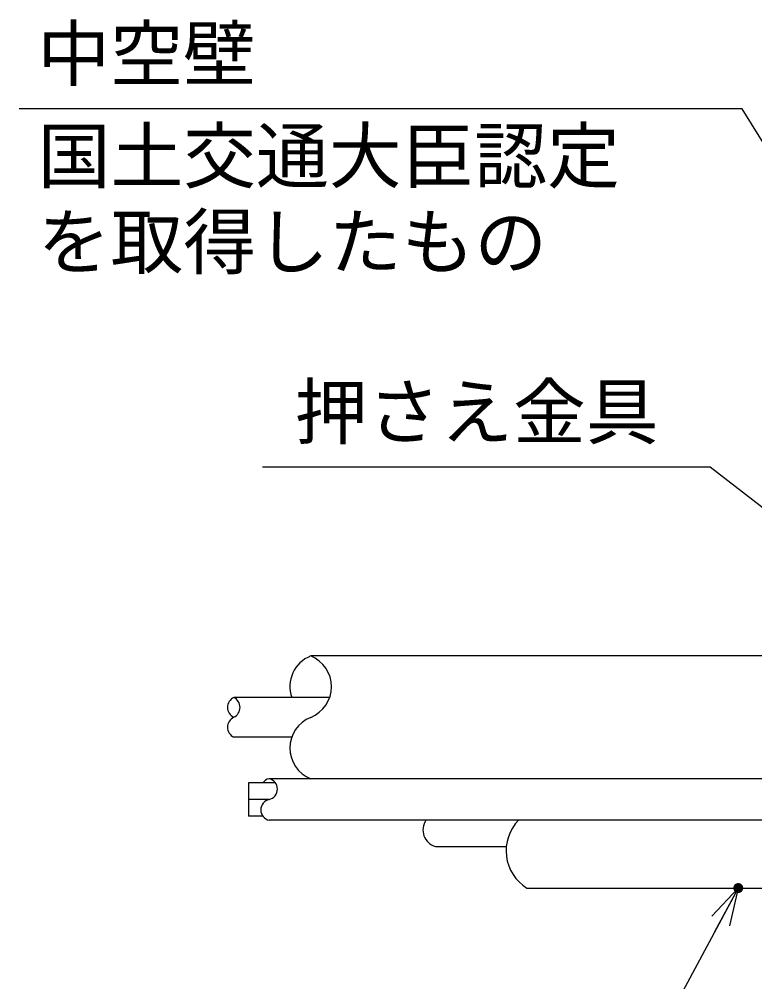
# Model space of a CAD drawing. Extents: x 443 to 1217, y -1921 to -677.
# Drawn here: x 846.01 to 880.52, y -891.02 to -845.88 of the extents above; entities that cross this region are included whole.
import ezdxf
from ezdxf.enums import TextEntityAlignment as Align

# ---------------------------------------------------------------- set-up
doc = ezdxf.new("R2010")
doc.units = 0
doc.header["$MEASUREMENT"] = 0
doc.layers.get('0').update_dxf_attribs({"linetype": 'CONTINUOUS'})
doc.layers.add('10', color=7, linetype='CONTINUOUS')
doc.layers.add('5', color=7, linetype='CONTINUOUS')
doc.styles.add('ｽﾀｲﾙ2', font='MS PGothic.ttf')

msp = doc.modelspace()

# ---------------------------------------------------------------- linework, layer by layer
at = {"color": 7, "linetype": 'Continuous'}
for p, q in [((879.874, -850.082), (846.01, -850.082)), ((884.987, -858.3), (879.874, -850.082)), ((878.378, -866.862), (857.408, -866.862)), ((888.201, -874.505), (878.378, -866.862)), ((879.699, -886.588), (874.231, -896.732))]:
    msp.add_line(p, q, dxfattribs=at)
at = {"color": 0}
for q in [(878.453, -887.909), (878.589, -888.646)]:
    msp.add_line((879.699, -886.588), q, dxfattribs=at)
at = {"color": 8}
msp.add_line((879.699, -886.588), (879.28, -888.354), dxfattribs=at)
at = {"color": 8, "const_width": 0.234}
msp.add_lwpolyline([(879.815, -886.585, 1), (879.582, -886.592, 1), (879.815, -886.585)], format="xyb", dxfattribs=at)
at = {"layer": '5', "color": 3, "linetype": 'Continuous'}
for p, q in [((888.201, -875.716), (859.665, -875.716)), ((860.552, -877.663), (856.061, -877.663)), ((858.777, -879.517), (856.061, -879.517)), ((888.201, -881.464), (857.717, -881.464)), ((856.743, -881.659), (856.743, -883.217)), ((858.012, -881.659), (856.743, -881.659)), ((857.717, -882.438), (856.743, -882.438)), ((857.422, -883.217), (856.743, -883.217)), ((888.201, -883.412), (857.717, -883.412)), ((865.508, -884.641), (868.829, -884.641)), ((869.794, -886.588), (888.201, -886.588))]:
    msp.add_line(p, q, dxfattribs=at)
for centre, radius, start, end in [((860.238, -877.153), 1.547, 111.7426, 199.2525), ((859.092, -877.153), 1.547, 291.7426, 68.2574), ((856.282, -878.126), 0.513, 115.5134, 244.4866), ((855.84, -878.126), 0.513, 295.5134, 64.4866), ((856.283, -879.053), 0.514, 115.5575, 244.4425), ((860.238, -880.027), 1.547, 111.7462, 248.2538), ((857.826, -881.951), 0.499, 102.6804, 144.1712), ((857.607, -881.951), 0.499, 282.6804, 77.3196), ((857.826, -882.925), 0.499, 102.6804, 257.3196), ((865.728, -883.867), 0.804, 145.5062, 254.1543), ((870.874, -884.841), 2.054, 135.9157, 238.2718)]:
    msp.add_arc(centre, radius, start, end, dxfattribs=at)

# ---------------------------------------------------------------- texts
at = {"layer": '10', "style": 'ｽﾀｲﾙ2'}
for tag, p in [('中空壁\u3000\u3000\u3000\u3000\u3000', (846.86, -849.497)), ('国土交通大臣認定', (846.874, -854.279)), ('を取得したもの', (846.874, -858.307)), ('押さえ金具', (858.913, -866.278))]:
    msp.add_attdef(tag, text='', height=2.5, dxfattribs=at).set_placement(p, align=Align.BOTTOM_LEFT)

doc.saveas('drawing.dxf')
